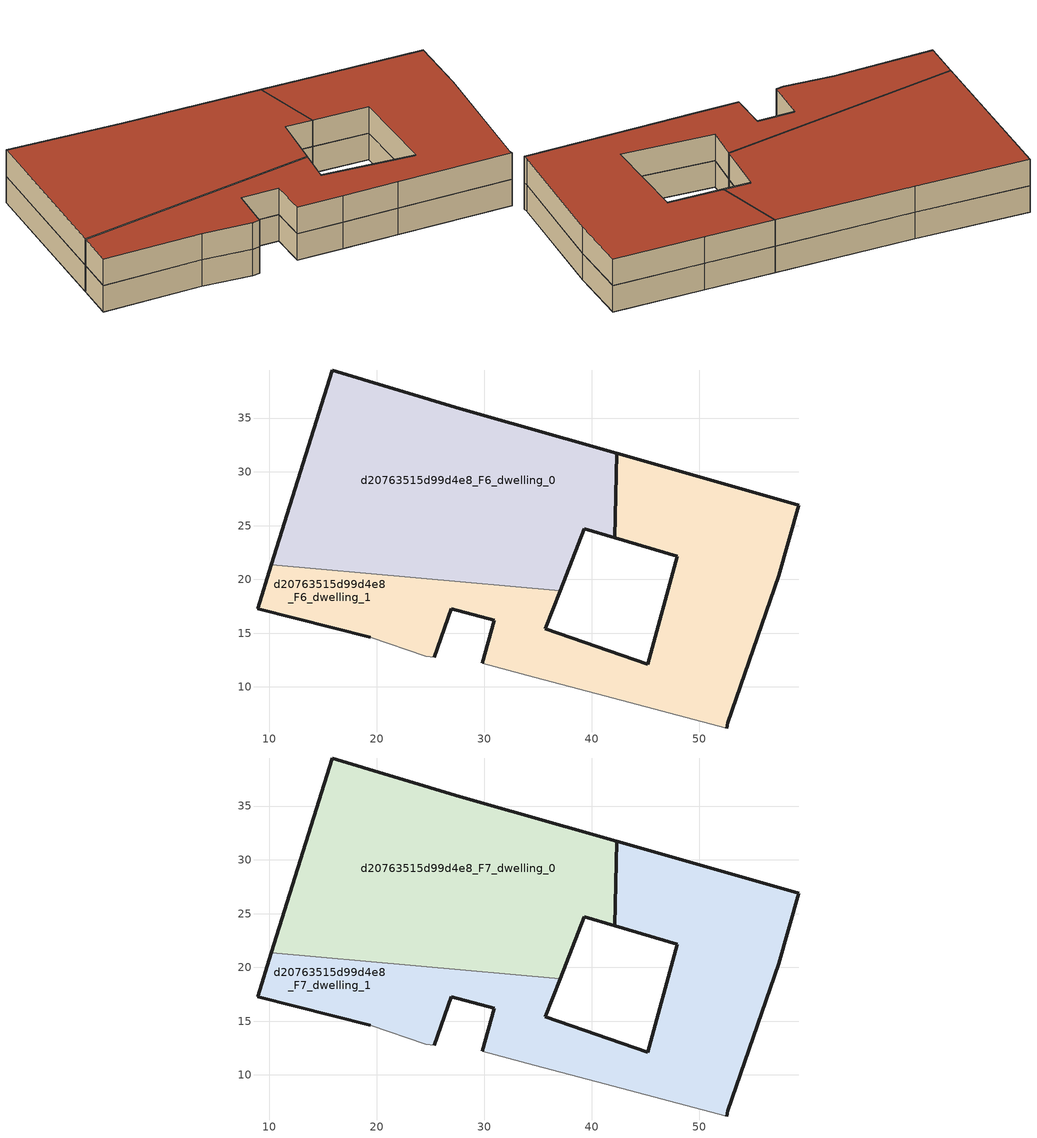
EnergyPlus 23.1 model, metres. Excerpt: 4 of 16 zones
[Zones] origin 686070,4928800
d20763515d99d4e8_F6_dwelling_0
 floor to d20763515d99d4e8_F5_dwelling_0 (EU_floor_Construction): 42.16,23.87 42.32,31.71 27.76,35.85 15.87,39.47 10.21,21.37 37.07,18.95 39.3,24.71 z18
 wall outside (EU_wall_Construction): 10.21,21.37 15.87,39.47 27.76,35.85 42.32,31.71 42.16,23.87 39.3,24.71 37.07,18.95 z18:21
 wall to d20763515d99d4e8_F6_dwelling_1 (EU_wall_Construction): 37.07,18.95 10.21,21.37 z18:21
d20763515d99d4e8_F6_dwelling_1
 floor to d20763515d99d4e8_F5_dwelling_1 (EU_floor_Construction): 52.65,6.67 57.39,20.33 59.27,26.89 49.68,29.62 42.32,31.71 42.16,23.87 47.95,22.16 45.22,12.13 35.7,15.39 37.07,18.95 10.21,21.37 8.93,17.27 19.43,14.62 24.56,12.83 25.37,12.76 26.92,17.25 30.92,16.2 29.8,12.2 34.65,10.91 40.47,9.38 52.55,6.18 z18
 wall outside (EU_wall_Construction): 19.43,14.62 8.93,17.27 10.21,21.37 / 37.07,18.95 35.7,15.39 45.22,12.13 47.95,22.16 42.16,23.87 42.32,31.71 49.68,29.62 59.27,26.89 57.39,20.33 52.65,6.67 52.55,6.18 / 29.8,12.2 30.92,16.2 26.92,17.25 25.37,12.76 z18:21
 wall adiabatic (EU_wall_Construction): 25.37,12.76 24.56,12.83 19.43,14.62 / 52.55,6.18 40.47,9.38 34.65,10.91 29.8,12.2 z18:21
d20763515d99d4e8_F7_dwelling_0
 floor to d20763515d99d4e8_F6_dwelling_0 (EU_floor_Construction): 42.16,23.87 42.32,31.71 27.76,35.85 15.87,39.47 10.21,21.37 37.07,18.95 39.3,24.71 z21
 wall outside (EU_wall_Construction): 10.21,21.37 15.87,39.47 27.76,35.85 42.32,31.71 42.16,23.87 39.3,24.71 37.07,18.95 z21:24
 wall to d20763515d99d4e8_F7_dwelling_1 (EU_wall_Construction): 37.07,18.95 10.21,21.37 z21:24
 roof outside (EU_roof_Construction): 42.32,31.71 42.16,23.87 39.3,24.71 37.07,18.95 10.21,21.37 15.87,39.47 27.76,35.85 z24
d20763515d99d4e8_F7_dwelling_1
 floor to d20763515d99d4e8_F6_dwelling_1 (EU_floor_Construction): 52.65,6.67 57.39,20.33 59.27,26.89 49.68,29.62 42.32,31.71 42.16,23.87 47.95,22.16 45.22,12.13 35.7,15.39 37.07,18.95 10.21,21.37 8.93,17.27 19.43,14.62 24.56,12.83 25.37,12.76 26.92,17.25 30.92,16.2 29.8,12.2 34.65,10.91 40.47,9.38 52.55,6.18 z21
 wall outside (EU_wall_Construction): 19.43,14.62 8.93,17.27 10.21,21.37 / 37.07,18.95 35.7,15.39 45.22,12.13 47.95,22.16 42.16,23.87 42.32,31.71 49.68,29.62 59.27,26.89 57.39,20.33 52.65,6.67 52.55,6.18 / 29.8,12.2 30.92,16.2 26.92,17.25 25.37,12.76 z21:24
 wall adiabatic (EU_wall_Construction): 25.37,12.76 24.56,12.83 19.43,14.62 / 52.55,6.18 40.47,9.38 34.65,10.91 29.8,12.2 z21:24
 roof outside (EU_roof_Construction): 59.27,26.89 57.39,20.33 52.65,6.67 52.55,6.18 40.47,9.38 34.65,10.91 29.8,12.2 30.92,16.2 26.92,17.25 25.37,12.76 24.56,12.83 19.43,14.62 8.93,17.27 10.21,21.37 37.07,18.95 35.7,15.39 45.22,12.13 47.95,22.16 42.16,23.87 42.32,31.71 49.68,29.62 z24
[Building]
EU S2 Campaign: North Axis=0; Terrain=City; Solar Distribution=FullExterior
[Site:Location]
Bologna: Latitude=44.5; Longitude=11.25; Time Zone=1; Elevation=37
[SizingPeriod:WeatherFileDays]
AnnualSizingPeriod: Begin Month=1; Begin Day of Month=1; End Month=12; End Day of Month=31; Day of Week for Start Day=Monday; Use Weather File Daylight Saving Period=No; Use Weather File Rain and Snow Indicators=No
[MATERIAL]
EU_InternalMass_Material: Roughness=MediumRough; Thickness=0.1; Conductivity=1; Density=1800; Specific Heat=900; Thermal Absorptance=0.9; Solar Absorptance=0.7; Visible Absorptance=0.7
[MATERIAL:NOMASS] Roughness=MediumRough; Thermal Absorptance=0.9; Solar Absorptance=0.7; Visible Absorptance=0.7
Name | Thermal Resistance
EU_wall_NoMass | 0.905828
EU_roof_NoMass | 0.37593
EU_floor_NoMass | 0.67114
[CONSTRUCTION]
EU_wall_Construction: EU_wall_NoMass
EU_roof_Construction: EU_roof_NoMass
EU_floor_Construction: EU_floor_NoMass
EU_InternalMass_Construction: EU_InternalMass_Material
[ZONE] Type=1; Multiplier=1; Ceiling Height=autocalculate; Floor Area=autocalculate; Part of Total Floor Area=Yes
Name | Volume
d20763515d99d4e8_F6_dwelling_0; d20763515d99d4e8_F7_dwelling_0 | 1343.28
d20763515d99d4e8_F6_dwelling_1; d20763515d99d4e8_F7_dwelling_1 | 1343.26
[INTERNALMASS] Construction=EU_InternalMass_Construction
Name | Zone or ZoneList | Surface Area
d20763515d99d4e8_F6_dwelling_0_EU_InternalMass | d20763515d99d4e8_F6_dwelling_0 | 447.76
d20763515d99d4e8_F6_dwelling_1_EU_InternalMass | d20763515d99d4e8_F6_dwelling_1 | 447.752
d20763515d99d4e8_F7_dwelling_0_EU_InternalMass | d20763515d99d4e8_F7_dwelling_0 | 447.76
d20763515d99d4e8_F7_dwelling_1_EU_InternalMass | d20763515d99d4e8_F7_dwelling_1 | 447.752
[OTHEREQUIPMENT] Fuel Type=Electricity; Design Level Calculation Method=Watts/Area; Power per Zone Floor Area=1; Fraction Latent=0; Fraction Radiant=0; Fraction Lost=0; Carbon Dioxide Generation Rate=0; EndUse Subcategory=EU_Step8_InternalGains
Name | Zone or ZoneList or Space or SpaceList | Schedule
EU_Step8_InternalGain_d20763515d99d4e8_F6_dwelling_0_f000 | d20763515d99d4e8_F6_dwelling_0 | EU_Step8_GainSchedule_d20763515d99d4e8_F6_dwelling_0_f000
EU_Step8_InternalGain_d20763515d99d4e8_F6_dwelling_1_f000 | d20763515d99d4e8_F6_dwelling_1 | EU_Step8_GainSchedule_d20763515d99d4e8_F6_dwelling_1_f000
EU_Step8_InternalGain_d20763515d99d4e8_F7_dwelling_0_f000 | d20763515d99d4e8_F7_dwelling_0 | EU_Step8_GainSchedule_d20763515d99d4e8_F7_dwelling_0_f000
EU_Step8_InternalGain_d20763515d99d4e8_F7_dwelling_1_f000 | d20763515d99d4e8_F7_dwelling_1 | EU_Step8_GainSchedule_d20763515d99d4e8_F7_dwelling_1_f000
[ZONEVENTILATION:DESIGNFLOWRATE] Schedule=EU_AlwaysOn; Design Flow Rate Calculation Method=AirChanges/Hour; Air Changes per Hour=0.73129; Ventilation Type=Natural; Fan Pressure Rise=0; Fan Total Efficiency=1; Constant Term Coefficient=1; Temperature Term Coefficient=0; Velocity Term Coefficient=0; Velocity Squared Term Coefficient=0; Minimum Indoor Temperature=-100; Maximum Indoor Temperature=100; Delta Temperature=-100; Minimum Outdoor Temperature=-100; Maximum Outdoor Temperature=100; Maximum Wind Speed=40
Name | Zone or ZoneList or Space or SpaceList
EU_ConstantAir_d20763515d99d4e8_F6_dwelling_0 | d20763515d99d4e8_F6_dwelling_0
EU_ConstantAir_d20763515d99d4e8_F6_dwelling_1 | d20763515d99d4e8_F6_dwelling_1
EU_ConstantAir_d20763515d99d4e8_F7_dwelling_0 | d20763515d99d4e8_F7_dwelling_0
EU_ConstantAir_d20763515d99d4e8_F7_dwelling_1 | d20763515d99d4e8_F7_dwelling_1
[HVACTEMPLATE:ZONE:IDEALLOADSAIRSYSTEM] System Availability Schedule=EU_AlwaysOn; Maximum Heating Supply Air Temperature=50; Minimum Cooling Supply Air Temperature=13; Maximum Heating Supply Air Humidity Ratio=0.0156; Minimum Cooling Supply Air Humidity Ratio=0.0077; Heating Limit=NoLimit; Cooling Limit=NoLimit; Heating Availability Schedule=EU_AlwaysOn; Cooling Availability Schedule=EU_CoolingOff; Dehumidification Control Type=ConstantSensibleHeatRatio; Cooling Sensible Heat Ratio=0.7; Dehumidification Setpoint=60; Humidification Control Type=None; Humidification Setpoint=30; Outdoor Air Method=None; Outdoor Air Flow Rate per Person=0.00944; Outdoor Air Flow Rate per Zone Floor Area=0; Outdoor Air Flow Rate per Zone=0; Demand Controlled Ventilation Type=None; Outdoor Air Economizer Type=NoEconomizer; Heat Recovery Type=None; Sensible Heat Recovery Effectiveness=0.7; Latent Heat Recovery Effectiveness=0.65
Name | Template Thermostat
d20763515d99d4e8_F6_dwelling_0 | EU_HeatOnly_d20763515d99d4e8_F6_dwelling_0
d20763515d99d4e8_F6_dwelling_1 | EU_HeatOnly_d20763515d99d4e8_F6_dwelling_1
d20763515d99d4e8_F7_dwelling_0 | EU_HeatOnly_d20763515d99d4e8_F7_dwelling_0
d20763515d99d4e8_F7_dwelling_1 | EU_HeatOnly_d20763515d99d4e8_F7_dwelling_1
[SIZING:ZONE] Zone Cooling Design Supply Air Temperature Input Method=SupplyAirTemperature; Zone Cooling Design Supply Air Temperature=13; Zone Heating Design Supply Air Temperature Input Method=SupplyAirTemperature; Zone Heating Design Supply Air Temperature=50; Zone Cooling Design Supply Air Humidity Ratio=0.008; Zone Heating Design Supply Air Humidity Ratio=0.008; Cooling Design Air Flow Method=DesignDay; Cooling Design Air Flow Rate=0; Cooling Minimum Air Flow per Zone Floor Area=0.000762; Cooling Minimum Air Flow=0; Cooling Minimum Air Flow Fraction=0.2; Heating Design Air Flow Method=DesignDay; Heating Design Air Flow Rate=0; Heating Maximum Air Flow per Zone Floor Area=0.002032; Heating Maximum Air Flow=0.141576; Heating Maximum Air Flow Fraction=0.3; Account for Dedicated Outdoor Air System=No; Dedicated Outdoor Air System Control Strategy=NeutralSupplyAir; Dedicated Outdoor Air Low Setpoint Temperature for Design=autosize; Dedicated Outdoor Air High Setpoint Temperature for Design=autosize; Zone Load Sizing Method=Sensible Load Only No Latent Load; Zone Latent Cooling Design Supply Air Humidity Ratio Input Method=HumidityRatioDifference; Zone Cooling Design Supply Air Humidity Ratio Difference=0.005; Zone Latent Heating Design Supply Air Humidity Ratio Input Method=HumidityRatioDifference; Zone Humidification Design Supply Air Humidity Ratio Difference=0.005
d20763515d99d4e8_F6_dwelling_0; d20763515d99d4e8_F6_dwelling_1; d20763515d99d4e8_F7_dwelling_0; d20763515d99d4e8_F7_dwelling_1
[SCHEDULE:CONSTANT]
Name | Hourly Value
EU_AlwaysOn | 1
EU_CoolingOff | 0
[SCHEDULE:FILE] Column Number=1; Rows to Skip at Top=0; Number of Hours of Data=8760; Column Separator=Comma; Interpolate to Timestep=No; Minutes per Item=60; Adjust Schedule for Daylight Savings=Yes
Name | File
EU_Step8_GainSchedule_d20763515d99d4e8_F6_dwelling_0_f000 | ../../schedules/d20763515d99d4e8/d20763515d99d4e8_F6_dwelling_0_f000_gain.csv
EU_Step8_GainSchedule_d20763515d99d4e8_F6_dwelling_1_f000 | ../../schedules/d20763515d99d4e8/d20763515d99d4e8_F6_dwelling_1_f000_gain.csv
EU_Step8_GainSchedule_d20763515d99d4e8_F7_dwelling_0_f000 | ../../schedules/d20763515d99d4e8/d20763515d99d4e8_F7_dwelling_0_f000_gain.csv
EU_Step8_GainSchedule_d20763515d99d4e8_F7_dwelling_1_f000 | ../../schedules/d20763515d99d4e8/d20763515d99d4e8_F7_dwelling_1_f000_gain.csv
